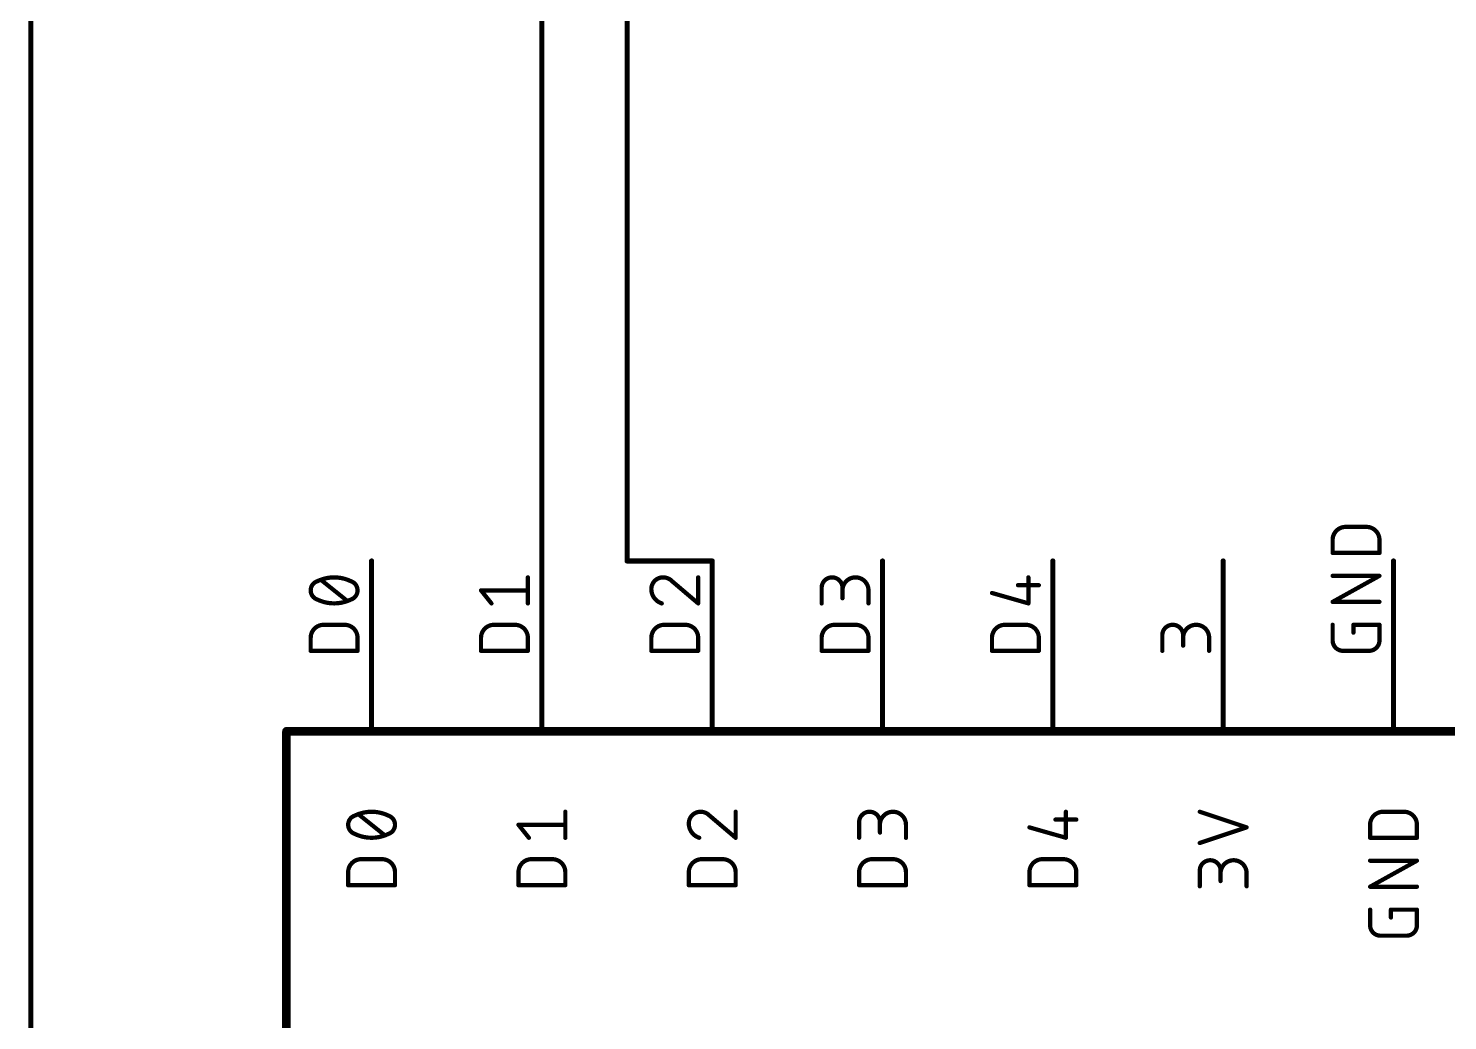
# Model space of a CAD drawing. Extents: x -165 to 95, y -26 to 154.
# Drawn here: x -76.28 to -33.95, y 65.03 to 94.63 of the extents above; entities that cross this region are included whole.
import ezdxf

# ---------------------------------------------------------------- set-up
doc = ezdxf.new("R2010")
doc.units = 0
for name, color, linetype in [('91', 94, 'CONTINUOUS'), ('94', 14, 'CONTINUOUS'), ('95', 250, 'CONTINUOUS')]:
    doc.layers.add(name, color=color, linetype=linetype)

msp = doc.modelspace()

# ---------------------------------------------------------------- linework, layer by layer
at = {"layer": '91', "const_width": 0.1524}
for points in [[(-76.2, 38.1), (-76.2, 111.76)], [(-60.96, 78.74), (-60.96, 109.22)], [(-58.42, 106.68), (-58.42, 78.74)], [(-58.42, 78.74), (-55.88, 78.74)]]:
    msp.add_lwpolyline(points, dxfattribs=at)
at = {"layer": '91', "const_width": 0.0762}
for points in [[(-60.9981, 78.74, 1), (-60.9219, 78.74)], [(-58.42, 78.7781, 1), (-58.42, 78.7019)], [(-58.4581, 78.74, 1), (-58.3819, 78.74)], [(-55.88, 78.7019, 1), (-55.88, 78.7781)]]:
    msp.add_lwpolyline(points, format="xyb", dxfattribs=at)
at = {"layer": '94'}
for points, const_width in [([(-66.04, 78.74), (-66.04, 73.66)], 0.1524), ([(-60.96, 78.74), (-60.96, 73.66)], 0.1524), ([(-55.88, 78.74), (-55.88, 73.66)], 0.1524), ([(-50.8, 78.74), (-50.8, 73.66)], 0.1524), ([(-45.72, 78.74), (-45.72, 73.66)], 0.1524), ([(-40.64, 78.74), (-40.64, 73.66)], 0.1524), ([(-35.56, 78.74), (-35.56, 73.66)], 0.1524), ([(7.62, 73.66), (-68.58, 73.66)], 0.254), ([(-68.58, 73.66), (-68.58, 50.8)], 0.254)]:
    msp.add_lwpolyline(points, dxfattribs=dict(at, const_width=const_width))
for points, const_width in [([(-66.0019, 78.74, 1), (-66.0781, 78.74)], 0.0762), ([(-60.9219, 78.74, 1), (-60.9981, 78.74)], 0.0762), ([(-55.8419, 78.74, 1), (-55.9181, 78.74)], 0.0762), ([(-50.7619, 78.74, 1), (-50.8381, 78.74)], 0.0762), ([(-45.6819, 78.74, 1), (-45.7581, 78.74)], 0.0762), ([(-40.6019, 78.74, 1), (-40.6781, 78.74)], 0.0762), ([(-35.5219, 78.74, 1), (-35.5981, 78.74)], 0.0762), ([(-68.58, 73.7235, 1), (-68.58, 73.5965)], 0.127), ([(-68.5165, 73.66, 1), (-68.6435, 73.66)], 0.127), ([(-66.0781, 73.66, 1), (-66.0019, 73.66)], 0.0762), ([(-60.9981, 73.66, 1), (-60.9219, 73.66)], 0.0762), ([(-55.9181, 73.66, 1), (-55.8419, 73.66)], 0.0762), ([(-50.8381, 73.66, 1), (-50.7619, 73.66)], 0.0762), ([(-45.7581, 73.66, 1), (-45.6819, 73.66)], 0.0762), ([(-40.6781, 73.66, 1), (-40.6019, 73.66)], 0.0762), ([(-35.5981, 73.66, 1), (-35.5219, 73.66)], 0.0762)]:
    msp.add_lwpolyline(points, format="xyb", dxfattribs=dict(at, const_width=const_width))
at = {"layer": '95'}
for points, const_width in [([(-36.988, 79.7566, 0.4142), (-37.3761, 79.3686)], 0.127), ([(-36.988, 79.7884, 1), (-36.988, 79.7249)], 0.0635), ([(-36.988, 79.7249, 1), (-36.988, 79.7884)], 0.0635), ([(-35.9791, 79.3686, 0.4142), (-36.3672, 79.7566)], 0.127), ([(-36.3672, 79.7884, 1), (-36.3672, 79.7249)], 0.0635), ([(-36.3672, 79.7249, 1), (-36.3672, 79.7884)], 0.0635), ([(-37.3443, 79.3686, 1), (-37.4079, 79.3686)], 0.0635), ([(-37.4079, 79.3686, 1), (-37.3443, 79.3686)], 0.0635), ([(-35.9474, 79.3686, 1), (-36.0109, 79.3686)], 0.0635), ([(-36.0108, 79.3686, 1), (-35.9473, 79.3686)], 0.0635), ([(-37.4079, 78.9805, 1), (-37.3443, 78.9805)], 0.0635), ([(-37.3761, 79.0123, 1), (-37.3761, 78.9488)], 0.0635), ([(-36.0109, 78.9805, 1), (-35.9474, 78.9805)], 0.0635), ([(-35.9791, 78.9488, 1), (-35.9791, 79.0123)], 0.0635), ([(-67.1576, 78.2509, 0.1139), (-67.6621, 78.1345)], 0.127), ([(-66.6531, 78.1345, 0.1139), (-67.1576, 78.2509)], 0.127), ([(-67.1576, 78.2826, 1), (-67.1576, 78.2191)], 0.0635), ([(-67.1576, 78.2191, 1), (-67.1576, 78.2826)], 0.0635), ([(-61.3473, 78.2509, 1), (-61.4109, 78.2509)], 0.0635), ([(-57.3469, 78.2509, 0.4142), (-57.6961, 77.9016)], 0.127), ([(-57.0752, 78.1345, 0.2053), (-57.3469, 78.2509)], 0.127), ([(-57.3468, 78.2826, 1), (-57.3469, 78.2191)], 0.0635), ([(-57.3469, 78.2191, 1), (-57.3469, 78.2826)], 0.0635), ([(-56.2674, 78.2509, 1), (-56.3309, 78.2509)], 0.0635), ([(-51.9952, 77.9404, 1), (-52.6161, 77.9404)], 0.127), ([(-51.2191, 77.8628, 1), (-51.9952, 77.8628)], 0.127), ([(-46.4178, 78.2509, 1), (-46.4813, 78.2509)], 0.0635), ([(-37.3761, 78.3283, 1), (-37.3761, 78.2648)], 0.0635), ([(-35.9637, 78.2688, 1), (-35.9945, 78.3243)], 0.0635), ([(-35.9791, 78.2648, 1), (-35.9791, 78.3283)], 0.0635), ([(-67.6621, 78.1345, 0.3205), (-67.8561, 77.8628)], 0.127), ([(-67.8561, 77.8628, 0.3205), (-67.6621, 77.5912)], 0.127), ([(-67.8244, 77.8628, 1), (-67.8878, 77.8628)], 0.0635), ([(-67.8878, 77.8628, 1), (-67.8244, 77.8628)], 0.0635), ([(-67.676, 78.163, 1), (-67.6482, 78.1059)], 0.0635), ([(-67.6518, 78.1044, 1), (-67.6724, 78.1645)], 0.0635), ([(-67.5258, 78.1981, 1), (-67.5655, 78.1485)], 0.0635), ([(-66.4591, 77.8628, 0.3205), (-66.6531, 78.1345)], 0.127), ([(-66.6428, 78.1645, 1), (-66.6634, 78.1044)], 0.0635), ([(-66.6531, 77.5912, 0.3205), (-66.4591, 77.8628)], 0.127), ([(-66.667, 78.1059, 1), (-66.6392, 78.163)], 0.0635), ([(-66.4274, 77.8628, 1), (-66.4908, 77.8628)], 0.0635), ([(-66.4908, 77.8628, 1), (-66.4274, 77.8628)], 0.0635), ([(-62.7513, 77.8827, 1), (-62.8009, 77.843)], 0.0635), ([(-62.7761, 77.8946, 1), (-62.7761, 77.8311)], 0.0635), ([(-61.3791, 77.8311, 1), (-61.3791, 77.8946)], 0.0635), ([(-57.7279, 77.9016, 1), (-57.6643, 77.9016)], 0.0635), ([(-57.6961, 77.9016, 0.3252), (-57.3857, 77.4748)], 0.127), ([(-57.6644, 77.9016, 1), (-57.7278, 77.9016)], 0.0635), ([(-57.0546, 78.1587, 1), (-57.0958, 78.1103)], 0.0635), ([(-57.0982, 78.1126, 1), (-57.0522, 78.1564)], 0.0635), ([(-52.5844, 77.9404, 1), (-52.6479, 77.9404)], 0.0635), ([(-52.6479, 77.9404, 1), (-52.5844, 77.9404)], 0.0635), ([(-51.9635, 77.9404, 1), (-52.027, 77.9404)], 0.0635), ([(-52.027, 77.9404, 1), (-51.9635, 77.9404)], 0.0635), ([(-52.027, 77.8628, 1), (-51.9635, 77.8628)], 0.0635), ([(-51.1874, 77.8628, 1), (-51.2509, 77.8628)], 0.0635), ([(-51.2509, 77.8628, 1), (-51.1874, 77.8628)], 0.0635), ([(-46.76, 78.0498, 1), (-46.76, 77.9863)], 0.0635), ([(-46.1391, 77.9863, 1), (-46.1391, 78.0498)], 0.0635), ([(-67.6621, 77.5912, 0.1139), (-67.1576, 77.4748)], 0.127), ([(-67.6482, 77.6197, 1), (-67.676, 77.5627)], 0.0635), ([(-67.6724, 77.5612, 1), (-67.6518, 77.6212)], 0.0635), ([(-67.1576, 77.4748, 0.1139), (-66.6531, 77.5912)], 0.127), ([(-67.1576, 77.5065, 1), (-67.1576, 77.443)], 0.0635), ([(-67.1576, 77.443, 1), (-67.1576, 77.5065)], 0.0635), ([(-66.7894, 77.5276, 1), (-66.7497, 77.5772)], 0.0635), ([(-66.6634, 77.6212, 1), (-66.6428, 77.5612)], 0.0635), ([(-66.6392, 77.5627, 1), (-66.667, 77.6197)], 0.0635), ([(-62.4904, 77.4549, 1), (-62.4409, 77.4946)], 0.0635), ([(-61.4109, 77.4748, 1), (-61.3473, 77.4748)], 0.0635), ([(-57.3954, 77.4446, 1), (-57.3759, 77.505)], 0.0635), ([(-56.3309, 77.4748, 1), (-56.2674, 77.4748)], 0.0635), ([(-56.3197, 77.4506, 1), (-56.2785, 77.499)], 0.0635), ([(-52.6479, 77.4748, 1), (-52.5844, 77.4748)], 0.0635), ([(-52.027, 77.63, 1), (-51.9635, 77.63)], 0.0635), ([(-51.2509, 77.4748, 1), (-51.1874, 77.4748)], 0.0635), ([(-47.5274, 77.8158, 1), (-47.5448, 77.7547)], 0.0635), ([(-46.4813, 77.4748, 1), (-46.4178, 77.4748)], 0.0635), ([(-46.4583, 77.4443, 1), (-46.4408, 77.5053)], 0.0635), ([(-37.3761, 77.5522, 1), (-37.3761, 77.4887)], 0.0635), ([(-37.3915, 77.5482, 1), (-37.3607, 77.4927)], 0.0635), ([(-35.9791, 77.4887, 1), (-35.9791, 77.5522)], 0.0635), ([(-67.468, 76.8364, 0.4142), (-67.8561, 76.4484)], 0.127), ([(-67.468, 76.8682, 1), (-67.468, 76.8047)], 0.0635), ([(-67.468, 76.8047, 1), (-67.468, 76.8682)], 0.0635), ([(-66.8472, 76.8682, 1), (-66.8472, 76.8047)], 0.0635), ([(-66.4591, 76.4484, 0.4142), (-66.8472, 76.8364)], 0.127), ([(-66.8472, 76.8047, 1), (-66.8472, 76.8682)], 0.0635), ([(-62.388, 76.8364, 0.4142), (-62.7761, 76.4484)], 0.127), ([(-62.388, 76.8682, 1), (-62.388, 76.8047)], 0.0635), ([(-62.388, 76.8047, 1), (-62.388, 76.8682)], 0.0635), ([(-61.7672, 76.8682, 1), (-61.7672, 76.8047)], 0.0635), ([(-61.3791, 76.4484, 0.4142), (-61.7672, 76.8364)], 0.127), ([(-61.7672, 76.8047, 1), (-61.7672, 76.8682)], 0.0635), ([(-57.308, 76.8364, 0.4142), (-57.6961, 76.4484)], 0.127), ([(-57.308, 76.8682, 1), (-57.308, 76.8047)], 0.0635), ([(-57.308, 76.8047, 1), (-57.308, 76.8682)], 0.0635), ([(-56.6872, 76.8682, 1), (-56.6872, 76.8047)], 0.0635), ([(-56.2991, 76.4484, 0.4142), (-56.6872, 76.8364)], 0.127), ([(-56.6872, 76.8047, 1), (-56.6872, 76.8682)], 0.0635), ([(-52.228, 76.8364, 0.4142), (-52.6161, 76.4484)], 0.127), ([(-52.228, 76.8682, 1), (-52.228, 76.8047)], 0.0635), ([(-52.228, 76.8047, 1), (-52.228, 76.8682)], 0.0635), ([(-51.6072, 76.8682, 1), (-51.6072, 76.8047)], 0.0635), ([(-51.2191, 76.4484, 0.4142), (-51.6072, 76.8364)], 0.127), ([(-51.6072, 76.8047, 1), (-51.6072, 76.8682)], 0.0635), ([(-47.148, 76.8364, 0.4142), (-47.5361, 76.4484)], 0.127), ([(-47.148, 76.8682, 1), (-47.148, 76.8047)], 0.0635), ([(-47.148, 76.8047, 1), (-47.148, 76.8682)], 0.0635), ([(-46.5272, 76.8682, 1), (-46.5272, 76.8047)], 0.0635), ([(-46.1391, 76.4484, 0.4142), (-46.5272, 76.8364)], 0.127), ([(-46.5272, 76.8047, 1), (-46.5272, 76.8682)], 0.0635), ([(-41.8352, 76.526, 1), (-42.4561, 76.526)], 0.127), ([(-41.0591, 76.4484, 1), (-41.8352, 76.4484)], 0.127), ([(-37.3443, 76.8364, 1), (-37.4079, 76.8364)], 0.0635), ([(-36.7235, 76.8364, 1), (-36.787, 76.8364)], 0.0635), ([(-36.787, 76.6036, 1), (-36.7235, 76.6036)], 0.0635), ([(-36.7552, 76.8682, 1), (-36.7552, 76.8047)], 0.0635), ([(-35.9474, 76.8364, 1), (-36.0109, 76.8364)], 0.0635), ([(-35.9791, 76.8047, 1), (-35.9791, 76.8682)], 0.0635), ([(-67.8243, 76.4484, 1), (-67.8879, 76.4484)], 0.0635), ([(-67.8879, 76.4484, 1), (-67.8243, 76.4484)], 0.0635), ([(-66.4274, 76.4484, 1), (-66.4909, 76.4484)], 0.0635), ([(-66.4908, 76.4484, 1), (-66.4273, 76.4484)], 0.0635), ([(-62.7443, 76.4484, 1), (-62.8079, 76.4484)], 0.0635), ([(-62.8079, 76.4484, 1), (-62.7443, 76.4484)], 0.0635), ([(-61.3473, 76.4484, 1), (-61.4109, 76.4484)], 0.0635), ([(-61.4108, 76.4484, 1), (-61.3473, 76.4484)], 0.0635), ([(-57.6643, 76.4484, 1), (-57.7279, 76.4484)], 0.0635), ([(-57.7279, 76.4484, 1), (-57.6643, 76.4484)], 0.0635), ([(-56.2674, 76.4484, 1), (-56.3309, 76.4484)], 0.0635), ([(-56.3308, 76.4484, 1), (-56.2673, 76.4484)], 0.0635), ([(-52.5844, 76.4484, 1), (-52.6479, 76.4484)], 0.0635), ([(-52.6479, 76.4484, 1), (-52.5844, 76.4484)], 0.0635), ([(-51.1874, 76.4484, 1), (-51.2509, 76.4484)], 0.0635), ([(-51.2508, 76.4484, 1), (-51.1873, 76.4484)], 0.0635), ([(-47.5044, 76.4484, 1), (-47.5679, 76.4484)], 0.0635), ([(-47.5679, 76.4484, 1), (-47.5044, 76.4484)], 0.0635), ([(-46.1073, 76.4484, 1), (-46.1709, 76.4484)], 0.0635), ([(-46.1708, 76.4484, 1), (-46.1073, 76.4484)], 0.0635), ([(-42.4243, 76.526, 1), (-42.4879, 76.526)], 0.0635), ([(-42.4879, 76.526, 1), (-42.4243, 76.526)], 0.0635), ([(-41.8035, 76.526, 1), (-41.867, 76.526)], 0.0635), ([(-41.867, 76.526, 1), (-41.8035, 76.526)], 0.0635), ([(-41.867, 76.4484, 1), (-41.8035, 76.4484)], 0.0635), ([(-41.867, 76.2155, 1), (-41.8035, 76.2155)], 0.0635), ([(-41.0273, 76.4484, 1), (-41.0909, 76.4484)], 0.0635), ([(-41.0909, 76.4484, 1), (-41.0273, 76.4484)], 0.0635), ([(-37.4079, 76.3707, 1), (-37.3443, 76.3707)], 0.0635), ([(-37.3761, 76.3707, 0.4142), (-37.0657, 76.0603)], 0.127), ([(-37.3444, 76.3707, 1), (-37.4078, 76.3707)], 0.0635), ([(-36.2895, 76.0603, 0.4142), (-35.9791, 76.3707)], 0.127), ([(-35.9474, 76.3707, 1), (-36.0109, 76.3707)], 0.0635), ([(-36.0109, 76.3707, 1), (-35.9474, 76.3707)], 0.0635), ([(-67.8561, 76.0921, 1), (-67.8561, 76.0285)], 0.0635), ([(-67.8879, 76.0603, 1), (-67.8243, 76.0603)], 0.0635), ([(-66.4909, 76.0603, 1), (-66.4274, 76.0603)], 0.0635), ([(-66.4591, 76.0285, 1), (-66.4591, 76.0921)], 0.0635), ([(-62.7761, 76.0921, 1), (-62.7761, 76.0285)], 0.0635), ([(-62.8079, 76.0603, 1), (-62.7443, 76.0603)], 0.0635), ([(-61.4109, 76.0603, 1), (-61.3473, 76.0603)], 0.0635), ([(-61.3791, 76.0285, 1), (-61.3791, 76.0921)], 0.0635), ([(-57.6961, 76.0921, 1), (-57.6961, 76.0285)], 0.0635), ([(-57.7279, 76.0603, 1), (-57.6643, 76.0603)], 0.0635), ([(-56.3309, 76.0603, 1), (-56.2674, 76.0603)], 0.0635), ([(-56.2991, 76.0285, 1), (-56.2991, 76.0921)], 0.0635), ([(-52.6161, 76.0921, 1), (-52.6161, 76.0285)], 0.0635), ([(-52.6479, 76.0603, 1), (-52.5844, 76.0603)], 0.0635), ([(-51.2509, 76.0603, 1), (-51.1874, 76.0603)], 0.0635), ([(-51.2191, 76.0285, 1), (-51.2191, 76.0921)], 0.0635), ([(-47.5361, 76.0921, 1), (-47.5361, 76.0285)], 0.0635), ([(-47.5679, 76.0603, 1), (-47.5044, 76.0603)], 0.0635), ([(-46.1709, 76.0603, 1), (-46.1073, 76.0603)], 0.0635), ([(-46.1391, 76.0285, 1), (-46.1391, 76.0921)], 0.0635), ([(-42.4879, 76.0603, 1), (-42.4243, 76.0603)], 0.0635), ([(-41.0909, 76.0603, 1), (-41.0273, 76.0603)], 0.0635), ([(-37.0657, 76.0921, 1), (-37.0657, 76.0285)], 0.0635), ([(-37.0657, 76.0285, 1), (-37.0657, 76.0921)], 0.0635), ([(-36.2895, 76.0921, 1), (-36.2895, 76.0285)], 0.0635), ([(-36.2895, 76.0285, 1), (-36.2895, 76.0921)], 0.0635), ([(-66.5445, 71.1433, 0.3205), (-66.7385, 70.8716)], 0.127), ([(-66.04, 71.2597, 0.1139), (-66.5445, 71.1433)], 0.127), ([(-66.5584, 71.1718, 1), (-66.5306, 71.1147)], 0.0635), ([(-66.5342, 71.1133, 1), (-66.5548, 71.1733)], 0.0635), ([(-66.4082, 71.2069, 1), (-66.4479, 71.1573)], 0.0635), ([(-66.04, 71.2915, 1), (-66.04, 71.228)], 0.0635), ([(-65.5355, 71.1433, 0.1139), (-66.04, 71.2597)], 0.127), ([(-66.04, 71.228, 1), (-66.04, 71.2914)], 0.0635), ([(-65.3415, 70.8716, 0.3205), (-65.5355, 71.1433)], 0.127), ([(-65.5252, 71.1733, 1), (-65.5458, 71.1133)], 0.0635), ([(-65.5494, 71.1147, 1), (-65.5216, 71.1718)], 0.0635), ([(-60.2298, 71.2597, 1), (-60.2933, 71.2597)], 0.0635), ([(-56.2293, 71.2597, 0.4142), (-56.5785, 70.9104)], 0.127), ([(-55.9576, 71.1433, 0.2053), (-56.2293, 71.2597)], 0.127), ([(-56.2292, 71.2914, 1), (-56.2293, 71.228)], 0.0635), ([(-56.2293, 71.228, 1), (-56.2293, 71.2915)], 0.0635), ([(-55.937, 71.1675, 1), (-55.9782, 71.1191)], 0.0635), ([(-55.9806, 71.1214, 1), (-55.9346, 71.1652)], 0.0635), ([(-55.1497, 71.2597, 1), (-55.2133, 71.2597)], 0.0635), ([(-50.8776, 70.9493, 1), (-51.4985, 70.9493)], 0.127), ([(-50.1015, 70.8716, 1), (-50.8776, 70.8716)], 0.127), ([(-45.3002, 71.2597, 1), (-45.3637, 71.2597)], 0.0635), ([(-41.3285, 71.2898, 1), (-41.3485, 71.2296)], 0.0635), ([(-35.8704, 71.2597, 0.4142), (-36.2585, 70.8716)], 0.127), ([(-35.8704, 71.2915, 1), (-35.8704, 71.228)], 0.0635), ([(-35.8704, 71.228, 1), (-35.8704, 71.2915)], 0.0635), ([(-35.2496, 71.2915, 1), (-35.2496, 71.228)], 0.0635), ([(-34.8615, 70.8716, 0.4142), (-35.2496, 71.2597)], 0.127), ([(-35.2496, 71.228, 1), (-35.2496, 71.2915)], 0.0635), ([(-66.7385, 70.8716, 0.3205), (-66.5445, 70.6)], 0.127), ([(-66.7068, 70.8716, 1), (-66.7702, 70.8716)], 0.0635), ([(-66.7702, 70.8716, 1), (-66.7068, 70.8716)], 0.0635), ([(-65.5355, 70.6, 0.3205), (-65.3415, 70.8716)], 0.127), ([(-65.3098, 70.8716, 1), (-65.3732, 70.8716)], 0.0635), ([(-65.3732, 70.8716, 1), (-65.3098, 70.8716)], 0.0635), ([(-61.6337, 70.8915, 1), (-61.6833, 70.8518)], 0.0635), ([(-61.6585, 70.9034, 1), (-61.6585, 70.8399)], 0.0635), ([(-60.2615, 70.8399, 1), (-60.2615, 70.9034)], 0.0635), ([(-56.6103, 70.9104, 1), (-56.5468, 70.9104)], 0.0635), ([(-56.5785, 70.9104, 0.3252), (-56.2681, 70.4836)], 0.127), ([(-56.5468, 70.9105, 1), (-56.6102, 70.9104)], 0.0635), ([(-51.4667, 70.9493, 1), (-51.5303, 70.9493)], 0.0635), ([(-51.5303, 70.9493, 1), (-51.4667, 70.9493)], 0.0635), ([(-50.8459, 70.9493, 1), (-50.9094, 70.9493)], 0.0635), ([(-50.9094, 70.9493, 1), (-50.8459, 70.9493)], 0.0635), ([(-50.9094, 70.8716, 1), (-50.8459, 70.8716)], 0.0635), ([(-50.0697, 70.8716, 1), (-50.1333, 70.8716)], 0.0635), ([(-50.1333, 70.8716, 1), (-50.0697, 70.8716)], 0.0635), ([(-46.4098, 70.8246, 1), (-46.4272, 70.7635)], 0.0635), ([(-45.6424, 71.0586, 1), (-45.6424, 70.9951)], 0.0635), ([(-45.0215, 70.9951, 1), (-45.0215, 71.0586)], 0.0635), ([(-39.9315, 70.7639, 1), (-39.9515, 70.8242)], 0.0635), ([(-39.9515, 70.7639, 1), (-39.9315, 70.8242)], 0.0635), ([(-36.2268, 70.8716, 1), (-36.2903, 70.8716)], 0.0635), ([(-36.2903, 70.8716, 1), (-36.2268, 70.8716)], 0.0635), ([(-34.8297, 70.8716, 1), (-34.8933, 70.8716)], 0.0635), ([(-34.8932, 70.8716, 1), (-34.8297, 70.8716)], 0.0635), ([(-66.5445, 70.6, 0.1139), (-66.04, 70.4836)], 0.127), ([(-66.5306, 70.6285, 1), (-66.5584, 70.5715)], 0.0635), ([(-66.5548, 70.57, 1), (-66.5342, 70.63)], 0.0635), ([(-66.04, 70.4836, 0.1139), (-65.5355, 70.6)], 0.127), ([(-66.04, 70.5153, 1), (-66.04, 70.4518)], 0.0635), ([(-66.04, 70.4518, 1), (-66.04, 70.5153)], 0.0635), ([(-65.6718, 70.5364, 1), (-65.6321, 70.586)], 0.0635), ([(-65.5458, 70.63, 1), (-65.5252, 70.57)], 0.0635), ([(-65.5216, 70.5715, 1), (-65.5494, 70.6285)], 0.0635), ([(-61.3728, 70.4638, 1), (-61.3233, 70.5034)], 0.0635), ([(-60.2933, 70.4836, 1), (-60.2298, 70.4836)], 0.0635), ([(-56.2778, 70.4534, 1), (-56.2583, 70.5138)], 0.0635), ([(-55.2133, 70.4836, 1), (-55.1497, 70.4836)], 0.0635), ([(-55.2021, 70.4594, 1), (-55.1609, 70.5078)], 0.0635), ([(-51.5303, 70.4836, 1), (-51.4667, 70.4836)], 0.0635), ([(-50.9094, 70.6388, 1), (-50.8459, 70.6388)], 0.0635), ([(-50.1333, 70.4836, 1), (-50.0697, 70.4836)], 0.0635), ([(-45.3637, 70.4836, 1), (-45.3002, 70.4836)], 0.0635), ([(-45.3407, 70.4531, 1), (-45.3232, 70.5141)], 0.0635), ([(-41.3485, 70.3585, 1), (-41.3285, 70.2982)], 0.0635), ([(-36.2903, 70.4836, 1), (-36.2268, 70.4836)], 0.0635), ([(-36.2585, 70.5153, 1), (-36.2585, 70.4518)], 0.0635), ([(-34.8933, 70.4836, 1), (-34.8297, 70.4836)], 0.0635), ([(-34.8615, 70.4518, 1), (-34.8615, 70.5153)], 0.0635), ([(-66.3504, 69.8452, 0.4142), (-66.7385, 69.4572)], 0.127), ([(-66.3504, 69.877, 1), (-66.3504, 69.8135)], 0.0635), ([(-66.3504, 69.8135, 1), (-66.3504, 69.877)], 0.0635), ([(-65.3415, 69.4572, 0.4142), (-65.7296, 69.8452)], 0.127), ([(-65.7296, 69.877, 1), (-65.7296, 69.8135)], 0.0635), ([(-65.7296, 69.8135, 1), (-65.7296, 69.877)], 0.0635), ([(-61.2704, 69.8452, 0.4142), (-61.6585, 69.4572)], 0.127), ([(-61.2704, 69.877, 1), (-61.2704, 69.8135)], 0.0635), ([(-61.2704, 69.8135, 1), (-61.2704, 69.877)], 0.0635), ([(-60.2615, 69.4572, 0.4142), (-60.6496, 69.8452)], 0.127), ([(-60.6496, 69.877, 1), (-60.6496, 69.8135)], 0.0635), ([(-60.6496, 69.8135, 1), (-60.6496, 69.877)], 0.0635), ([(-56.1904, 69.8452, 0.4142), (-56.5785, 69.4572)], 0.127), ([(-56.1904, 69.877, 1), (-56.1904, 69.8135)], 0.0635), ([(-56.1904, 69.8135, 1), (-56.1904, 69.877)], 0.0635), ([(-55.1815, 69.4572, 0.4142), (-55.5696, 69.8452)], 0.127), ([(-55.5696, 69.877, 1), (-55.5696, 69.8135)], 0.0635), ([(-55.5696, 69.8135, 1), (-55.5696, 69.877)], 0.0635), ([(-51.1104, 69.8452, 0.4142), (-51.4985, 69.4572)], 0.127), ([(-51.1104, 69.877, 1), (-51.1104, 69.8135)], 0.0635), ([(-51.1104, 69.8135, 1), (-51.1104, 69.877)], 0.0635), ([(-50.1015, 69.4572, 0.4142), (-50.4896, 69.8452)], 0.127), ([(-50.4896, 69.877, 1), (-50.4896, 69.8135)], 0.0635), ([(-50.4896, 69.8135, 1), (-50.4896, 69.877)], 0.0635), ([(-46.0304, 69.8452, 0.4142), (-46.4185, 69.4572)], 0.127), ([(-46.0304, 69.877, 1), (-46.0304, 69.8135)], 0.0635), ([(-46.0304, 69.8135, 1), (-46.0304, 69.877)], 0.0635), ([(-45.0215, 69.4572, 0.4142), (-45.4096, 69.8452)], 0.127), ([(-45.4096, 69.877, 1), (-45.4096, 69.8135)], 0.0635), ([(-45.4096, 69.8135, 1), (-45.4096, 69.877)], 0.0635), ([(-40.7176, 69.5028, 1), (-41.3385, 69.5028)], 0.127), ([(-39.9415, 69.4252, 1), (-40.7176, 69.4252)], 0.127), ([(-36.2585, 69.8313, 1), (-36.2585, 69.7678)], 0.0635), ([(-34.8461, 69.7718, 1), (-34.8769, 69.8273)], 0.0635), ([(-34.8615, 69.7678, 1), (-34.8615, 69.8313)], 0.0635), ([(-66.7067, 69.4572, 1), (-66.7703, 69.4572)], 0.0635), ([(-66.7703, 69.4572, 1), (-66.7067, 69.4572)], 0.0635), ([(-65.3097, 69.4572, 1), (-65.3732, 69.4572)], 0.0635), ([(-65.3732, 69.4572, 1), (-65.3097, 69.4572)], 0.0635), ([(-61.6268, 69.4572, 1), (-61.6903, 69.4572)], 0.0635), ([(-61.6903, 69.4572, 1), (-61.6268, 69.4572)], 0.0635), ([(-60.2298, 69.4572, 1), (-60.2933, 69.4572)], 0.0635), ([(-60.2932, 69.4572, 1), (-60.2297, 69.4572)], 0.0635), ([(-56.5468, 69.4572, 1), (-56.6103, 69.4572)], 0.0635), ([(-56.6103, 69.4572, 1), (-56.5468, 69.4572)], 0.0635), ([(-55.1497, 69.4572, 1), (-55.2133, 69.4572)], 0.0635), ([(-55.2132, 69.4572, 1), (-55.1497, 69.4572)], 0.0635), ([(-51.4667, 69.4572, 1), (-51.5303, 69.4572)], 0.0635), ([(-51.5303, 69.4572, 1), (-51.4667, 69.4572)], 0.0635), ([(-50.0697, 69.4572, 1), (-50.1333, 69.4572)], 0.0635), ([(-50.1332, 69.4572, 1), (-50.0697, 69.4572)], 0.0635), ([(-46.3867, 69.4572, 1), (-46.4503, 69.4572)], 0.0635), ([(-46.4503, 69.4572, 1), (-46.3867, 69.4572)], 0.0635), ([(-44.9898, 69.4572, 1), (-45.0533, 69.4572)], 0.0635), ([(-45.0532, 69.4572, 1), (-44.9897, 69.4572)], 0.0635), ([(-41.3068, 69.5028, 1), (-41.3703, 69.5028)], 0.0635), ([(-41.3703, 69.5028, 1), (-41.3068, 69.5028)], 0.0635), ([(-40.6859, 69.5028, 1), (-40.7494, 69.5028)], 0.0635), ([(-40.7494, 69.5028, 1), (-40.6859, 69.5028)], 0.0635), ([(-40.7494, 69.4252, 1), (-40.6859, 69.4252)], 0.0635), ([(-39.9098, 69.4252, 1), (-39.9733, 69.4252)], 0.0635), ([(-39.9733, 69.4252, 1), (-39.9098, 69.4252)], 0.0635), ([(-66.7703, 69.0691, 1), (-66.7067, 69.0691)], 0.0635), ([(-66.7385, 69.1009, 1), (-66.7385, 69.0374)], 0.0635), ([(-65.3732, 69.0691, 1), (-65.3097, 69.0691)], 0.0635), ([(-65.3415, 69.0374, 1), (-65.3415, 69.1009)], 0.0635), ([(-61.6903, 69.0691, 1), (-61.6268, 69.0691)], 0.0635), ([(-61.6585, 69.1009, 1), (-61.6585, 69.0374)], 0.0635), ([(-60.2933, 69.0691, 1), (-60.2298, 69.0691)], 0.0635), ([(-60.2615, 69.0374, 1), (-60.2615, 69.1009)], 0.0635), ([(-56.6103, 69.0691, 1), (-56.5468, 69.0691)], 0.0635), ([(-56.5785, 69.1009, 1), (-56.5785, 69.0374)], 0.0635), ([(-55.2133, 69.0691, 1), (-55.1497, 69.0691)], 0.0635), ([(-55.1815, 69.0374, 1), (-55.1815, 69.1009)], 0.0635), ([(-51.4985, 69.1009, 1), (-51.4985, 69.0374)], 0.0635), ([(-51.5303, 69.0691, 1), (-51.4667, 69.0691)], 0.0635), ([(-50.1333, 69.0691, 1), (-50.0697, 69.0691)], 0.0635), ([(-50.1015, 69.0374, 1), (-50.1015, 69.1009)], 0.0635), ([(-46.4503, 69.0691, 1), (-46.3867, 69.0691)], 0.0635), ([(-46.4185, 69.1009, 1), (-46.4185, 69.0374)], 0.0635), ([(-45.0533, 69.0691, 1), (-44.9898, 69.0691)], 0.0635), ([(-45.0215, 69.0374, 1), (-45.0215, 69.1009)], 0.0635), ([(-41.3703, 69.0371, 1), (-41.3068, 69.0371)], 0.0635), ([(-40.7494, 69.1924, 1), (-40.6859, 69.1924)], 0.0635), ([(-39.9733, 69.0371, 1), (-39.9098, 69.0371)], 0.0635), ([(-36.2585, 69.0552, 1), (-36.2585, 68.9917)], 0.0635), ([(-36.2739, 69.0512, 1), (-36.2431, 68.9957)], 0.0635), ([(-34.8615, 68.9917, 1), (-34.8615, 69.0552)], 0.0635), ([(-36.2268, 68.3395, 1), (-36.2903, 68.3395)], 0.0635), ([(-35.6059, 68.3395, 1), (-35.6694, 68.3395)], 0.0635), ([(-35.6376, 68.3712, 1), (-35.6376, 68.3077)], 0.0635), ([(-34.8297, 68.3395, 1), (-34.8933, 68.3395)], 0.0635), ([(-34.8615, 68.3077, 1), (-34.8615, 68.3712)], 0.0635), ([(-36.2903, 67.8738, 1), (-36.2268, 67.8738)], 0.0635), ([(-36.2585, 67.8738, 0.4142), (-35.9481, 67.5634)], 0.127), ([(-36.2268, 67.8738, 1), (-36.2902, 67.8738)], 0.0635), ([(-35.6694, 68.1066, 1), (-35.6059, 68.1066)], 0.0635), ([(-35.1719, 67.5634, 0.4142), (-34.8615, 67.8738)], 0.127), ([(-34.8297, 67.8738, 1), (-34.8933, 67.8738)], 0.0635), ([(-34.8933, 67.8738, 1), (-34.8297, 67.8738)], 0.0635), ([(-35.9481, 67.5951, 1), (-35.9481, 67.5316)], 0.0635), ([(-35.9481, 67.5316, 1), (-35.9481, 67.5951)], 0.0635), ([(-35.1719, 67.5951, 1), (-35.1719, 67.5316)], 0.0635), ([(-35.1719, 67.5316, 1), (-35.1719, 67.5951)], 0.0635)]:
    msp.add_lwpolyline(points, format="xyb", dxfattribs=dict(at, const_width=const_width))
at = {"layer": '95', "const_width": 0.127}
for points in [[(-36.988, 79.7566), (-36.3672, 79.7566)], [(-37.3761, 78.9805), (-37.3761, 79.3686)], [(-35.9791, 79.3686), (-35.9791, 78.9805)], [(-35.9791, 78.9805), (-37.3761, 78.9805)], [(-61.3791, 77.4748), (-61.3791, 78.2509)], [(-56.2991, 77.4748), (-56.2991, 78.2509)], [(-46.4495, 77.4748), (-46.4495, 78.2509)], [(-37.3761, 77.5204), (-35.9791, 78.2965)], [(-35.9791, 78.2965), (-37.3761, 78.2965)], [(-66.7695, 77.5524), (-67.5457, 78.1733)], [(-62.4657, 77.4748), (-62.7761, 77.8628)], [(-62.7761, 77.8628), (-61.3791, 77.8628)], [(-57.0752, 78.1345), (-56.2991, 77.4748)], [(-52.6161, 77.4748), (-52.6161, 77.9404)], [(-51.9952, 77.9404), (-51.9952, 77.63)], [(-51.2191, 77.4748), (-51.2191, 77.8628)], [(-46.76, 78.0181), (-46.1391, 78.0181)], [(-47.5361, 77.7852), (-46.4495, 77.4748)], [(-35.9791, 77.5204), (-37.3761, 77.5204)], [(-67.468, 76.8364), (-66.8472, 76.8364)], [(-62.388, 76.8364), (-61.7672, 76.8364)], [(-57.308, 76.8364), (-56.6872, 76.8364)], [(-52.228, 76.8364), (-51.6072, 76.8364)], [(-47.148, 76.8364), (-46.5272, 76.8364)], [(-37.3761, 76.3707), (-37.3761, 76.8364)], [(-36.7552, 76.6036), (-36.7552, 76.8364)], [(-36.7552, 76.8364), (-35.9791, 76.8364)], [(-35.9791, 76.8364), (-35.9791, 76.3707)], [(-67.8561, 76.0603), (-67.8561, 76.4484)], [(-66.4591, 76.4484), (-66.4591, 76.0603)], [(-62.7761, 76.0603), (-62.7761, 76.4484)], [(-61.3791, 76.4484), (-61.3791, 76.0603)], [(-57.6961, 76.0603), (-57.6961, 76.4484)], [(-56.2991, 76.4484), (-56.2991, 76.0603)], [(-52.6161, 76.0603), (-52.6161, 76.4484)], [(-51.2191, 76.4484), (-51.2191, 76.0603)], [(-47.5361, 76.0603), (-47.5361, 76.4484)], [(-46.1391, 76.4484), (-46.1391, 76.0603)], [(-42.4561, 76.0603), (-42.4561, 76.526)], [(-41.8352, 76.526), (-41.8352, 76.2155)], [(-41.0591, 76.0603), (-41.0591, 76.4484)], [(-66.4591, 76.0603), (-67.8561, 76.0603)], [(-61.3791, 76.0603), (-62.7761, 76.0603)], [(-56.2991, 76.0603), (-57.6961, 76.0603)], [(-51.2191, 76.0603), (-52.6161, 76.0603)], [(-46.1391, 76.0603), (-47.5361, 76.0603)], [(-36.2895, 76.0603), (-37.0657, 76.0603)], [(-65.6519, 70.5612), (-66.4281, 71.1821)], [(-60.2615, 70.4836), (-60.2615, 71.2597)], [(-55.9576, 71.1433), (-55.1815, 70.4836)], [(-55.1815, 70.4836), (-55.1815, 71.2597)], [(-45.3319, 70.4836), (-45.3319, 71.2597)], [(-39.9415, 70.794), (-41.3385, 71.2597)], [(-35.8704, 71.2597), (-35.2496, 71.2597)], [(-61.3481, 70.4836), (-61.6585, 70.8716)], [(-61.6585, 70.8716), (-60.2615, 70.8716)], [(-51.4985, 70.4836), (-51.4985, 70.9493)], [(-50.8776, 70.9493), (-50.8776, 70.6388)], [(-50.1015, 70.4836), (-50.1015, 70.8716)], [(-46.4185, 70.794), (-45.3319, 70.4836)], [(-45.6424, 71.0269), (-45.0215, 71.0269)], [(-41.3385, 70.3284), (-39.9415, 70.794)], [(-36.2585, 70.4836), (-36.2585, 70.8716)], [(-34.8615, 70.8716), (-34.8615, 70.4836)], [(-34.8615, 70.4836), (-36.2585, 70.4836)], [(-66.3504, 69.8452), (-65.7296, 69.8452)], [(-61.2704, 69.8452), (-60.6496, 69.8452)], [(-56.1904, 69.8452), (-55.5696, 69.8452)], [(-51.1104, 69.8452), (-50.4896, 69.8452)], [(-46.0304, 69.8452), (-45.4096, 69.8452)], [(-36.2585, 69.0235), (-34.8615, 69.7996)], [(-34.8615, 69.7996), (-36.2585, 69.7996)], [(-66.7385, 69.0691), (-66.7385, 69.4572)], [(-65.3415, 69.4572), (-65.3415, 69.0691)], [(-61.6585, 69.0691), (-61.6585, 69.4572)], [(-60.2615, 69.4572), (-60.2615, 69.0691)], [(-56.5785, 69.0691), (-56.5785, 69.4572)], [(-55.1815, 69.4572), (-55.1815, 69.0691)], [(-51.4985, 69.0691), (-51.4985, 69.4572)], [(-50.1015, 69.4572), (-50.1015, 69.0691)], [(-46.4185, 69.0691), (-46.4185, 69.4572)], [(-45.0215, 69.4572), (-45.0215, 69.0691)], [(-41.3385, 69.0371), (-41.3385, 69.5028)], [(-40.7176, 69.5028), (-40.7176, 69.1924)], [(-39.9415, 69.0371), (-39.9415, 69.4252)], [(-65.3415, 69.0691), (-66.7385, 69.0691)], [(-60.2615, 69.0691), (-61.6585, 69.0691)], [(-55.1815, 69.0691), (-56.5785, 69.0691)], [(-50.1015, 69.0691), (-51.4985, 69.0691)], [(-45.0215, 69.0691), (-46.4185, 69.0691)], [(-34.8615, 69.0235), (-36.2585, 69.0235)], [(-36.2585, 67.8738), (-36.2585, 68.3395)], [(-35.6376, 68.1066), (-35.6376, 68.3395)], [(-35.6376, 68.3395), (-34.8615, 68.3395)], [(-34.8615, 68.3395), (-34.8615, 67.8738)], [(-35.1719, 67.5634), (-35.9481, 67.5634)]]:
    msp.add_lwpolyline(points, dxfattribs=at)

doc.saveas('drawing.dxf')
